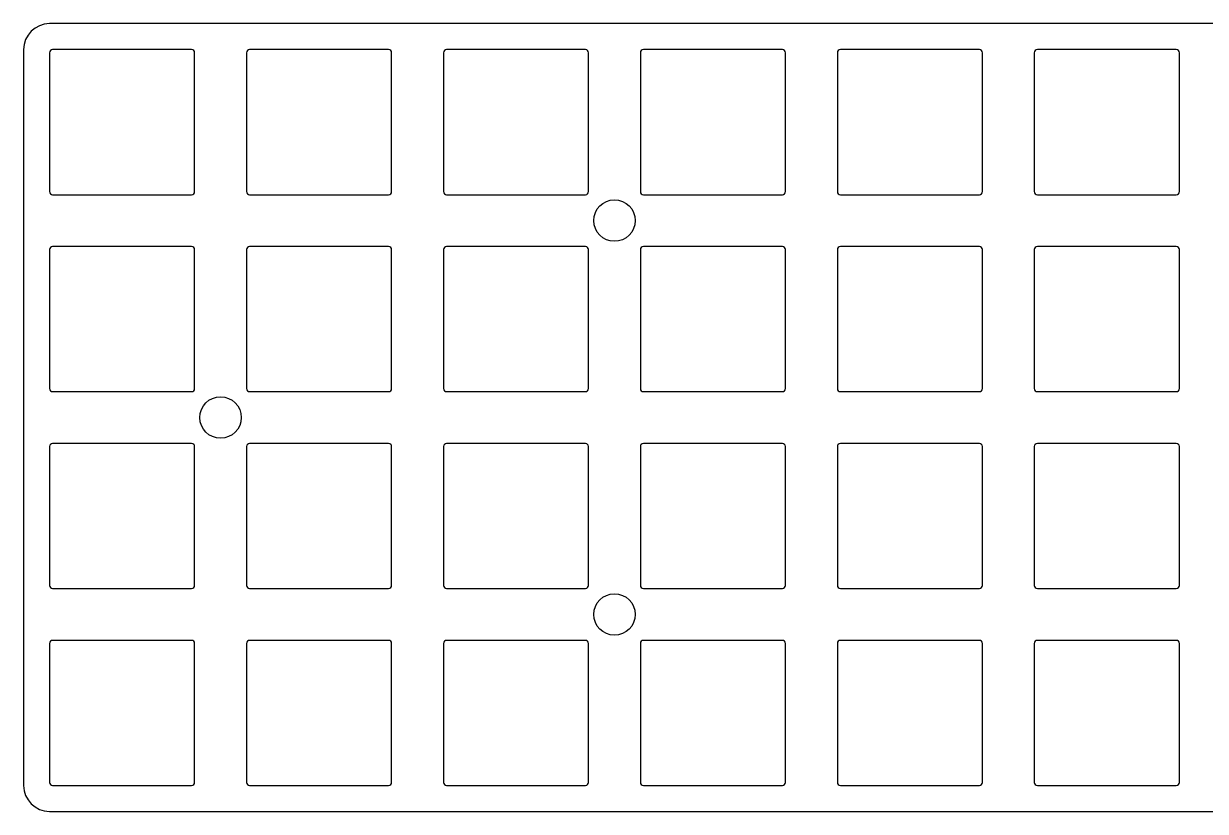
# Model space of a CAD drawing. Header units: inches. Extents: x 34 to 262, y -143 to -67.
# Drawn here: x 34.3 to 148.3, y -143.2 to -67.2 of the extents above; entities that cross this region are included whole.
import ezdxf

# ---------------------------------------------------------------- set-up
doc = ezdxf.new("R2010")
doc.units = ezdxf.units.IN
doc.header["$MEASUREMENT"] = 0
doc.layers.add('Layer 1', color=7, linetype='Continuous')

# ---------------------------------------------------------------- blocks, each defined once
blk = doc.blocks.new('block 2')
at = {"layer": 'Layer 1', "color": 7, "lineweight": 25}
blk.add_open_spline([(37.14, -126.73), (36.98, -126.73), (36.84, -126.86), (36.84, -127.03)], degree=3, dxfattribs=at)
blk = doc.blocks.new('block 3')
at = {"layer": 'Layer 1', "color": 7, "lineweight": 25}
blk.add_open_spline([(50.84, -127.03), (50.84, -126.86), (50.71, -126.73), (50.54, -126.73)], degree=3, dxfattribs=at)
blk = doc.blocks.new('block 4')
at = {"layer": 'Layer 1', "color": 7, "lineweight": 25}
blk.add_open_spline([(50.54, -140.73), (50.71, -140.73), (50.84, -140.59), (50.84, -140.43)], degree=3, dxfattribs=at)
blk = doc.blocks.new('block 5')
at = {"layer": 'Layer 1', "color": 7, "lineweight": 25}
blk.add_open_spline([(36.84, -140.43), (36.84, -140.59), (36.98, -140.73), (37.14, -140.73)], degree=3, dxfattribs=at)
blk = doc.blocks.new('block 6')
at = {"layer": 'Layer 1', "color": 7, "lineweight": 25}
blk.add_lwpolyline([(50.54, -126.73), (37.14, -126.73)], dxfattribs=at)
blk = doc.blocks.new('block 7')
at = {"layer": 'Layer 1', "color": 7, "lineweight": 25}
blk.add_lwpolyline([(36.84, -127.03), (36.84, -140.43)], dxfattribs=at)
blk = doc.blocks.new('block 8')
at = {"layer": 'Layer 1', "color": 7, "lineweight": 25}
blk.add_lwpolyline([(37.14, -140.73), (50.54, -140.73)], dxfattribs=at)
blk = doc.blocks.new('block 9')
at = {"layer": 'Layer 1', "color": 7, "lineweight": 25}
blk.add_lwpolyline([(50.84, -140.43), (50.84, -127.03)], dxfattribs=at)
blk = doc.blocks.new('block 10')
at = {"layer": 'Layer 1', "color": 7, "lineweight": 25}
blk.add_open_spline([(56.14, -126.73), (55.98, -126.73), (55.84, -126.86), (55.84, -127.03)], degree=3, dxfattribs=at)
blk = doc.blocks.new('block 11')
at = {"layer": 'Layer 1', "color": 7, "lineweight": 25}
blk.add_open_spline([(69.84, -127.03), (69.84, -126.86), (69.71, -126.73), (69.54, -126.73)], degree=3, dxfattribs=at)
blk = doc.blocks.new('block 12')
at = {"layer": 'Layer 1', "color": 7, "lineweight": 25}
blk.add_open_spline([(69.54, -140.73), (69.71, -140.73), (69.84, -140.59), (69.84, -140.43)], degree=3, dxfattribs=at)
blk = doc.blocks.new('block 13')
at = {"layer": 'Layer 1', "color": 7, "lineweight": 25}
blk.add_open_spline([(55.84, -140.43), (55.84, -140.59), (55.98, -140.73), (56.14, -140.73)], degree=3, dxfattribs=at)
blk = doc.blocks.new('block 14')
at = {"layer": 'Layer 1', "color": 7, "lineweight": 25}
blk.add_lwpolyline([(69.54, -126.73), (56.14, -126.73)], dxfattribs=at)
blk = doc.blocks.new('block 15')
at = {"layer": 'Layer 1', "color": 7, "lineweight": 25}
blk.add_lwpolyline([(55.84, -127.03), (55.84, -140.43)], dxfattribs=at)
blk = doc.blocks.new('block 16')
at = {"layer": 'Layer 1', "color": 7, "lineweight": 25}
blk.add_lwpolyline([(56.14, -140.73), (69.54, -140.73)], dxfattribs=at)
blk = doc.blocks.new('block 17')
at = {"layer": 'Layer 1', "color": 7, "lineweight": 25}
blk.add_lwpolyline([(69.84, -140.43), (69.84, -127.03)], dxfattribs=at)
blk = doc.blocks.new('block 18')
at = {"layer": 'Layer 1', "color": 7, "lineweight": 25}
blk.add_open_spline([(75.14, -126.73), (74.98, -126.73), (74.84, -126.86), (74.84, -127.03)], degree=3, dxfattribs=at)
blk = doc.blocks.new('block 19')
at = {"layer": 'Layer 1', "color": 7, "lineweight": 25}
blk.add_open_spline([(88.84, -127.03), (88.84, -126.86), (88.71, -126.73), (88.54, -126.73)], degree=3, dxfattribs=at)
blk = doc.blocks.new('block 20')
at = {"layer": 'Layer 1', "color": 7, "lineweight": 25}
blk.add_open_spline([(88.54, -140.73), (88.71, -140.73), (88.84, -140.59), (88.84, -140.43)], degree=3, dxfattribs=at)
blk = doc.blocks.new('block 21')
at = {"layer": 'Layer 1', "color": 7, "lineweight": 25}
blk.add_open_spline([(74.84, -140.43), (74.84, -140.59), (74.98, -140.73), (75.14, -140.73)], degree=3, dxfattribs=at)
blk = doc.blocks.new('block 22')
at = {"layer": 'Layer 1', "color": 7, "lineweight": 25}
blk.add_lwpolyline([(88.54, -126.73), (75.14, -126.73)], dxfattribs=at)
blk = doc.blocks.new('block 23')
at = {"layer": 'Layer 1', "color": 7, "lineweight": 25}
blk.add_lwpolyline([(74.84, -127.03), (74.84, -140.43)], dxfattribs=at)
blk = doc.blocks.new('block 24')
at = {"layer": 'Layer 1', "color": 7, "lineweight": 25}
blk.add_lwpolyline([(75.14, -140.73), (88.54, -140.73)], dxfattribs=at)
blk = doc.blocks.new('block 25')
at = {"layer": 'Layer 1', "color": 7, "lineweight": 25}
blk.add_lwpolyline([(88.84, -140.43), (88.84, -127.03)], dxfattribs=at)
blk = doc.blocks.new('block 26')
at = {"layer": 'Layer 1', "color": 7, "lineweight": 25}
blk.add_open_spline([(94.14, -126.73), (93.98, -126.73), (93.84, -126.86), (93.84, -127.03)], degree=3, dxfattribs=at)
blk = doc.blocks.new('block 27')
at = {"layer": 'Layer 1', "color": 7, "lineweight": 25}
blk.add_open_spline([(107.84, -127.03), (107.84, -126.86), (107.71, -126.73), (107.54, -126.73)], degree=3, dxfattribs=at)
blk = doc.blocks.new('block 28')
at = {"layer": 'Layer 1', "color": 7, "lineweight": 25}
blk.add_open_spline([(107.54, -140.73), (107.71, -140.73), (107.84, -140.59), (107.84, -140.43)], degree=3, dxfattribs=at)
blk = doc.blocks.new('block 29')
at = {"layer": 'Layer 1', "color": 7, "lineweight": 25}
blk.add_open_spline([(93.84, -140.43), (93.84, -140.59), (93.98, -140.73), (94.14, -140.73)], degree=3, dxfattribs=at)
blk = doc.blocks.new('block 30')
at = {"layer": 'Layer 1', "color": 7, "lineweight": 25}
blk.add_lwpolyline([(107.54, -126.73), (94.14, -126.73)], dxfattribs=at)
blk = doc.blocks.new('block 31')
at = {"layer": 'Layer 1', "color": 7, "lineweight": 25}
blk.add_lwpolyline([(93.84, -127.03), (93.84, -140.43)], dxfattribs=at)
blk = doc.blocks.new('block 32')
at = {"layer": 'Layer 1', "color": 7, "lineweight": 25}
blk.add_lwpolyline([(94.14, -140.73), (107.54, -140.73)], dxfattribs=at)
blk = doc.blocks.new('block 33')
at = {"layer": 'Layer 1', "color": 7, "lineweight": 25}
blk.add_lwpolyline([(107.84, -140.43), (107.84, -127.03)], dxfattribs=at)
blk = doc.blocks.new('block 34')
at = {"layer": 'Layer 1', "color": 7, "lineweight": 25}
blk.add_open_spline([(113.14, -126.73), (112.98, -126.73), (112.84, -126.86), (112.84, -127.03)], degree=3, dxfattribs=at)
blk = doc.blocks.new('block 35')
at = {"layer": 'Layer 1', "color": 7, "lineweight": 25}
blk.add_open_spline([(126.84, -127.03), (126.84, -126.86), (126.71, -126.73), (126.54, -126.73)], degree=3, dxfattribs=at)
blk = doc.blocks.new('block 36')
at = {"layer": 'Layer 1', "color": 7, "lineweight": 25}
blk.add_open_spline([(126.54, -140.73), (126.71, -140.73), (126.84, -140.59), (126.84, -140.43)], degree=3, dxfattribs=at)
blk = doc.blocks.new('block 37')
at = {"layer": 'Layer 1', "color": 7, "lineweight": 25}
blk.add_open_spline([(112.84, -140.43), (112.84, -140.59), (112.98, -140.73), (113.14, -140.73)], degree=3, dxfattribs=at)
blk = doc.blocks.new('block 38')
at = {"layer": 'Layer 1', "color": 7, "lineweight": 25}
blk.add_lwpolyline([(126.54, -126.73), (113.14, -126.73)], dxfattribs=at)
blk = doc.blocks.new('block 39')
at = {"layer": 'Layer 1', "color": 7, "lineweight": 25}
blk.add_lwpolyline([(112.84, -127.03), (112.84, -140.43)], dxfattribs=at)
blk = doc.blocks.new('block 40')
at = {"layer": 'Layer 1', "color": 7, "lineweight": 25}
blk.add_lwpolyline([(113.14, -140.73), (126.54, -140.73)], dxfattribs=at)
blk = doc.blocks.new('block 41')
at = {"layer": 'Layer 1', "color": 7, "lineweight": 25}
blk.add_lwpolyline([(126.84, -140.43), (126.84, -127.03)], dxfattribs=at)
blk = doc.blocks.new('block 82')
at = {"layer": 'Layer 1', "color": 7, "lineweight": 25}
blk.add_open_spline([(37.14, -107.73), (36.98, -107.73), (36.84, -107.86), (36.84, -108.03)], degree=3, dxfattribs=at)
blk = doc.blocks.new('block 83')
at = {"layer": 'Layer 1', "color": 7, "lineweight": 25}
blk.add_open_spline([(50.84, -108.03), (50.84, -107.86), (50.71, -107.73), (50.54, -107.73)], degree=3, dxfattribs=at)
blk = doc.blocks.new('block 84')
at = {"layer": 'Layer 1', "color": 7, "lineweight": 25}
blk.add_open_spline([(50.54, -121.73), (50.71, -121.73), (50.84, -121.59), (50.84, -121.43)], degree=3, dxfattribs=at)
blk = doc.blocks.new('block 85')
at = {"layer": 'Layer 1', "color": 7, "lineweight": 25}
blk.add_open_spline([(36.84, -121.43), (36.84, -121.59), (36.98, -121.73), (37.14, -121.73)], degree=3, dxfattribs=at)
blk = doc.blocks.new('block 86')
at = {"layer": 'Layer 1', "color": 7, "lineweight": 25}
blk.add_lwpolyline([(50.54, -107.73), (37.14, -107.73)], dxfattribs=at)
blk = doc.blocks.new('block 87')
at = {"layer": 'Layer 1', "color": 7, "lineweight": 25}
blk.add_lwpolyline([(36.84, -108.03), (36.84, -121.43)], dxfattribs=at)
blk = doc.blocks.new('block 88')
at = {"layer": 'Layer 1', "color": 7, "lineweight": 25}
blk.add_lwpolyline([(37.14, -121.73), (50.54, -121.73)], dxfattribs=at)
blk = doc.blocks.new('block 89')
at = {"layer": 'Layer 1', "color": 7, "lineweight": 25}
blk.add_lwpolyline([(50.84, -121.43), (50.84, -108.03)], dxfattribs=at)
blk = doc.blocks.new('block 90')
at = {"layer": 'Layer 1', "color": 7, "lineweight": 25}
blk.add_open_spline([(56.14, -107.73), (55.98, -107.73), (55.84, -107.86), (55.84, -108.03)], degree=3, dxfattribs=at)
blk = doc.blocks.new('block 91')
at = {"layer": 'Layer 1', "color": 7, "lineweight": 25}
blk.add_open_spline([(69.84, -108.03), (69.84, -107.86), (69.71, -107.73), (69.54, -107.73)], degree=3, dxfattribs=at)
blk = doc.blocks.new('block 92')
at = {"layer": 'Layer 1', "color": 7, "lineweight": 25}
blk.add_open_spline([(69.54, -121.73), (69.71, -121.73), (69.84, -121.59), (69.84, -121.43)], degree=3, dxfattribs=at)
blk = doc.blocks.new('block 93')
at = {"layer": 'Layer 1', "color": 7, "lineweight": 25}
blk.add_open_spline([(55.84, -121.43), (55.84, -121.59), (55.98, -121.73), (56.14, -121.73)], degree=3, dxfattribs=at)
blk = doc.blocks.new('block 94')
at = {"layer": 'Layer 1', "color": 7, "lineweight": 25}
blk.add_lwpolyline([(69.54, -107.73), (56.14, -107.73)], dxfattribs=at)
blk = doc.blocks.new('block 95')
at = {"layer": 'Layer 1', "color": 7, "lineweight": 25}
blk.add_lwpolyline([(55.84, -108.03), (55.84, -121.43)], dxfattribs=at)
blk = doc.blocks.new('block 96')
at = {"layer": 'Layer 1', "color": 7, "lineweight": 25}
blk.add_lwpolyline([(56.14, -121.73), (69.54, -121.73)], dxfattribs=at)
blk = doc.blocks.new('block 97')
at = {"layer": 'Layer 1', "color": 7, "lineweight": 25}
blk.add_lwpolyline([(69.84, -121.43), (69.84, -108.03)], dxfattribs=at)
blk = doc.blocks.new('block 98')
at = {"layer": 'Layer 1', "color": 7, "lineweight": 25}
blk.add_open_spline([(75.14, -107.73), (74.98, -107.73), (74.84, -107.86), (74.84, -108.03)], degree=3, dxfattribs=at)
blk = doc.blocks.new('block 99')
at = {"layer": 'Layer 1', "color": 7, "lineweight": 25}
blk.add_open_spline([(88.84, -108.03), (88.84, -107.86), (88.71, -107.73), (88.54, -107.73)], degree=3, dxfattribs=at)
blk = doc.blocks.new('block 100')
at = {"layer": 'Layer 1', "color": 7, "lineweight": 25}
blk.add_open_spline([(88.54, -121.73), (88.71, -121.73), (88.84, -121.59), (88.84, -121.43)], degree=3, dxfattribs=at)
blk = doc.blocks.new('block 101')
at = {"layer": 'Layer 1', "color": 7, "lineweight": 25}
blk.add_open_spline([(74.84, -121.43), (74.84, -121.59), (74.98, -121.73), (75.14, -121.73)], degree=3, dxfattribs=at)
blk = doc.blocks.new('block 102')
at = {"layer": 'Layer 1', "color": 7, "lineweight": 25}
blk.add_lwpolyline([(88.54, -107.73), (75.14, -107.73)], dxfattribs=at)
blk = doc.blocks.new('block 103')
at = {"layer": 'Layer 1', "color": 7, "lineweight": 25}
blk.add_lwpolyline([(74.84, -108.03), (74.84, -121.43)], dxfattribs=at)
blk = doc.blocks.new('block 104')
at = {"layer": 'Layer 1', "color": 7, "lineweight": 25}
blk.add_lwpolyline([(75.14, -121.73), (88.54, -121.73)], dxfattribs=at)
blk = doc.blocks.new('block 105')
at = {"layer": 'Layer 1', "color": 7, "lineweight": 25}
blk.add_lwpolyline([(88.84, -121.43), (88.84, -108.03)], dxfattribs=at)
blk = doc.blocks.new('block 106')
at = {"layer": 'Layer 1', "color": 7, "lineweight": 25}
blk.add_open_spline([(94.14, -107.73), (93.98, -107.73), (93.84, -107.86), (93.84, -108.03)], degree=3, dxfattribs=at)
blk = doc.blocks.new('block 107')
at = {"layer": 'Layer 1', "color": 7, "lineweight": 25}
blk.add_open_spline([(107.84, -108.03), (107.84, -107.86), (107.71, -107.73), (107.54, -107.73)], degree=3, dxfattribs=at)
blk = doc.blocks.new('block 108')
at = {"layer": 'Layer 1', "color": 7, "lineweight": 25}
blk.add_open_spline([(107.54, -121.73), (107.71, -121.73), (107.84, -121.59), (107.84, -121.43)], degree=3, dxfattribs=at)
blk = doc.blocks.new('block 109')
at = {"layer": 'Layer 1', "color": 7, "lineweight": 25}
blk.add_open_spline([(93.84, -121.43), (93.84, -121.59), (93.98, -121.73), (94.14, -121.73)], degree=3, dxfattribs=at)
blk = doc.blocks.new('block 110')
at = {"layer": 'Layer 1', "color": 7, "lineweight": 25}
blk.add_lwpolyline([(107.54, -107.73), (94.14, -107.73)], dxfattribs=at)
blk = doc.blocks.new('block 111')
at = {"layer": 'Layer 1', "color": 7, "lineweight": 25}
blk.add_lwpolyline([(93.84, -108.03), (93.84, -121.43)], dxfattribs=at)
blk = doc.blocks.new('block 112')
at = {"layer": 'Layer 1', "color": 7, "lineweight": 25}
blk.add_lwpolyline([(94.14, -121.73), (107.54, -121.73)], dxfattribs=at)
blk = doc.blocks.new('block 113')
at = {"layer": 'Layer 1', "color": 7, "lineweight": 25}
blk.add_lwpolyline([(107.84, -121.43), (107.84, -108.03)], dxfattribs=at)
blk = doc.blocks.new('block 114')
at = {"layer": 'Layer 1', "color": 7, "lineweight": 25}
blk.add_open_spline([(113.14, -107.73), (112.98, -107.73), (112.84, -107.86), (112.84, -108.03)], degree=3, dxfattribs=at)
blk = doc.blocks.new('block 115')
at = {"layer": 'Layer 1', "color": 7, "lineweight": 25}
blk.add_open_spline([(126.84, -108.03), (126.84, -107.86), (126.71, -107.73), (126.54, -107.73)], degree=3, dxfattribs=at)
blk = doc.blocks.new('block 116')
at = {"layer": 'Layer 1', "color": 7, "lineweight": 25}
blk.add_open_spline([(126.54, -121.73), (126.71, -121.73), (126.84, -121.59), (126.84, -121.43)], degree=3, dxfattribs=at)
blk = doc.blocks.new('block 117')
at = {"layer": 'Layer 1', "color": 7, "lineweight": 25}
blk.add_open_spline([(112.84, -121.43), (112.84, -121.59), (112.98, -121.73), (113.14, -121.73)], degree=3, dxfattribs=at)
blk = doc.blocks.new('block 118')
at = {"layer": 'Layer 1', "color": 7, "lineweight": 25}
blk.add_lwpolyline([(126.54, -107.73), (113.14, -107.73)], dxfattribs=at)
blk = doc.blocks.new('block 119')
at = {"layer": 'Layer 1', "color": 7, "lineweight": 25}
blk.add_lwpolyline([(112.84, -108.03), (112.84, -121.43)], dxfattribs=at)
blk = doc.blocks.new('block 120')
at = {"layer": 'Layer 1', "color": 7, "lineweight": 25}
blk.add_lwpolyline([(113.14, -121.73), (126.54, -121.73)], dxfattribs=at)
blk = doc.blocks.new('block 121')
at = {"layer": 'Layer 1', "color": 7, "lineweight": 25}
blk.add_lwpolyline([(126.84, -121.43), (126.84, -108.03)], dxfattribs=at)
blk = doc.blocks.new('block 122')
at = {"layer": 'Layer 1', "color": 7, "lineweight": 25}
blk.add_open_spline([(132.14, -107.73), (131.98, -107.73), (131.84, -107.86), (131.84, -108.03)], degree=3, dxfattribs=at)
blk = doc.blocks.new('block 123')
at = {"layer": 'Layer 1', "color": 7, "lineweight": 25}
blk.add_open_spline([(145.84, -108.03), (145.84, -107.86), (145.71, -107.73), (145.54, -107.73)], degree=3, dxfattribs=at)
blk = doc.blocks.new('block 124')
at = {"layer": 'Layer 1', "color": 7, "lineweight": 25}
blk.add_open_spline([(145.54, -121.73), (145.71, -121.73), (145.84, -121.59), (145.84, -121.43)], degree=3, dxfattribs=at)
blk = doc.blocks.new('block 125')
at = {"layer": 'Layer 1', "color": 7, "lineweight": 25}
blk.add_open_spline([(131.84, -121.43), (131.84, -121.59), (131.98, -121.73), (132.14, -121.73)], degree=3, dxfattribs=at)
blk = doc.blocks.new('block 126')
at = {"layer": 'Layer 1', "color": 7, "lineweight": 25}
blk.add_lwpolyline([(145.54, -107.73), (132.14, -107.73)], dxfattribs=at)
blk = doc.blocks.new('block 127')
at = {"layer": 'Layer 1', "color": 7, "lineweight": 25}
blk.add_lwpolyline([(131.84, -108.03), (131.84, -121.43)], dxfattribs=at)
blk = doc.blocks.new('block 128')
at = {"layer": 'Layer 1', "color": 7, "lineweight": 25}
blk.add_lwpolyline([(132.14, -121.73), (145.54, -121.73)], dxfattribs=at)
blk = doc.blocks.new('block 129')
at = {"layer": 'Layer 1', "color": 7, "lineweight": 25}
blk.add_lwpolyline([(145.84, -121.43), (145.84, -108.03)], dxfattribs=at)
blk = doc.blocks.new('block 178')
at = {"layer": 'Layer 1', "color": 7, "lineweight": 25}
blk.add_open_spline([(37.14, -69.73), (36.98, -69.73), (36.84, -69.86), (36.84, -70.03)], degree=3, dxfattribs=at)
blk = doc.blocks.new('block 179')
at = {"layer": 'Layer 1', "color": 7, "lineweight": 25}
blk.add_open_spline([(50.84, -70.03), (50.84, -69.86), (50.71, -69.73), (50.54, -69.73)], degree=3, dxfattribs=at)
blk = doc.blocks.new('block 180')
at = {"layer": 'Layer 1', "color": 7, "lineweight": 25}
blk.add_open_spline([(50.54, -83.73), (50.71, -83.73), (50.84, -83.59), (50.84, -83.43)], degree=3, dxfattribs=at)
blk = doc.blocks.new('block 181')
at = {"layer": 'Layer 1', "color": 7, "lineweight": 25}
blk.add_open_spline([(36.84, -83.43), (36.84, -83.59), (36.98, -83.73), (37.14, -83.73)], degree=3, dxfattribs=at)
blk = doc.blocks.new('block 182')
at = {"layer": 'Layer 1', "color": 7, "lineweight": 25}
blk.add_lwpolyline([(50.54, -69.73), (37.14, -69.73)], dxfattribs=at)
blk = doc.blocks.new('block 183')
at = {"layer": 'Layer 1', "color": 7, "lineweight": 25}
blk.add_lwpolyline([(36.84, -70.03), (36.84, -83.43)], dxfattribs=at)
blk = doc.blocks.new('block 184')
at = {"layer": 'Layer 1', "color": 7, "lineweight": 25}
blk.add_lwpolyline([(37.14, -83.73), (50.54, -83.73)], dxfattribs=at)
blk = doc.blocks.new('block 185')
at = {"layer": 'Layer 1', "color": 7, "lineweight": 25}
blk.add_lwpolyline([(50.84, -83.43), (50.84, -70.03)], dxfattribs=at)
blk = doc.blocks.new('block 186')
at = {"layer": 'Layer 1', "color": 7, "lineweight": 25}
blk.add_open_spline([(56.14, -69.73), (55.98, -69.73), (55.84, -69.86), (55.84, -70.03)], degree=3, dxfattribs=at)
blk = doc.blocks.new('block 187')
at = {"layer": 'Layer 1', "color": 7, "lineweight": 25}
blk.add_open_spline([(69.84, -70.03), (69.84, -69.86), (69.71, -69.73), (69.54, -69.73)], degree=3, dxfattribs=at)
blk = doc.blocks.new('block 188')
at = {"layer": 'Layer 1', "color": 7, "lineweight": 25}
blk.add_open_spline([(69.54, -83.73), (69.71, -83.73), (69.84, -83.59), (69.84, -83.43)], degree=3, dxfattribs=at)
blk = doc.blocks.new('block 189')
at = {"layer": 'Layer 1', "color": 7, "lineweight": 25}
blk.add_open_spline([(55.84, -83.43), (55.84, -83.59), (55.98, -83.73), (56.14, -83.73)], degree=3, dxfattribs=at)
blk = doc.blocks.new('block 190')
at = {"layer": 'Layer 1', "color": 7, "lineweight": 25}
blk.add_lwpolyline([(69.54, -69.73), (56.14, -69.73)], dxfattribs=at)
blk = doc.blocks.new('block 191')
at = {"layer": 'Layer 1', "color": 7, "lineweight": 25}
blk.add_lwpolyline([(55.84, -70.03), (55.84, -83.43)], dxfattribs=at)
blk = doc.blocks.new('block 192')
at = {"layer": 'Layer 1', "color": 7, "lineweight": 25}
blk.add_lwpolyline([(56.14, -83.73), (69.54, -83.73)], dxfattribs=at)
blk = doc.blocks.new('block 193')
at = {"layer": 'Layer 1', "color": 7, "lineweight": 25}
blk.add_lwpolyline([(69.84, -83.43), (69.84, -70.03)], dxfattribs=at)
blk = doc.blocks.new('block 194')
at = {"layer": 'Layer 1', "color": 7, "lineweight": 25}
blk.add_open_spline([(75.14, -69.73), (74.98, -69.73), (74.84, -69.86), (74.84, -70.03)], degree=3, dxfattribs=at)
blk = doc.blocks.new('block 195')
at = {"layer": 'Layer 1', "color": 7, "lineweight": 25}
blk.add_open_spline([(88.84, -70.03), (88.84, -69.86), (88.71, -69.73), (88.54, -69.73)], degree=3, dxfattribs=at)
blk = doc.blocks.new('block 196')
at = {"layer": 'Layer 1', "color": 7, "lineweight": 25}
blk.add_open_spline([(88.54, -83.73), (88.71, -83.73), (88.84, -83.59), (88.84, -83.43)], degree=3, dxfattribs=at)
blk = doc.blocks.new('block 197')
at = {"layer": 'Layer 1', "color": 7, "lineweight": 25}
blk.add_open_spline([(74.84, -83.43), (74.84, -83.59), (74.98, -83.73), (75.14, -83.73)], degree=3, dxfattribs=at)
blk = doc.blocks.new('block 198')
at = {"layer": 'Layer 1', "color": 7, "lineweight": 25}
blk.add_lwpolyline([(88.54, -69.73), (75.14, -69.73)], dxfattribs=at)
blk = doc.blocks.new('block 199')
at = {"layer": 'Layer 1', "color": 7, "lineweight": 25}
blk.add_lwpolyline([(74.84, -70.03), (74.84, -83.43)], dxfattribs=at)
blk = doc.blocks.new('block 200')
at = {"layer": 'Layer 1', "color": 7, "lineweight": 25}
blk.add_lwpolyline([(75.14, -83.73), (88.54, -83.73)], dxfattribs=at)
blk = doc.blocks.new('block 201')
at = {"layer": 'Layer 1', "color": 7, "lineweight": 25}
blk.add_lwpolyline([(88.84, -83.43), (88.84, -70.03)], dxfattribs=at)
blk = doc.blocks.new('block 202')
at = {"layer": 'Layer 1', "color": 7, "lineweight": 25}
blk.add_open_spline([(94.14, -69.73), (93.98, -69.73), (93.84, -69.86), (93.84, -70.03)], degree=3, dxfattribs=at)
blk = doc.blocks.new('block 203')
at = {"layer": 'Layer 1', "color": 7, "lineweight": 25}
blk.add_open_spline([(107.84, -70.03), (107.84, -69.86), (107.71, -69.73), (107.54, -69.73)], degree=3, dxfattribs=at)
blk = doc.blocks.new('block 204')
at = {"layer": 'Layer 1', "color": 7, "lineweight": 25}
blk.add_open_spline([(107.54, -83.73), (107.71, -83.73), (107.84, -83.59), (107.84, -83.43)], degree=3, dxfattribs=at)
blk = doc.blocks.new('block 205')
at = {"layer": 'Layer 1', "color": 7, "lineweight": 25}
blk.add_open_spline([(93.84, -83.43), (93.84, -83.59), (93.98, -83.73), (94.14, -83.73)], degree=3, dxfattribs=at)
blk = doc.blocks.new('block 206')
at = {"layer": 'Layer 1', "color": 7, "lineweight": 25}
blk.add_lwpolyline([(107.54, -69.73), (94.14, -69.73)], dxfattribs=at)
blk = doc.blocks.new('block 207')
at = {"layer": 'Layer 1', "color": 7, "lineweight": 25}
blk.add_lwpolyline([(93.84, -70.03), (93.84, -83.43)], dxfattribs=at)
blk = doc.blocks.new('block 208')
at = {"layer": 'Layer 1', "color": 7, "lineweight": 25}
blk.add_lwpolyline([(94.14, -83.73), (107.54, -83.73)], dxfattribs=at)
blk = doc.blocks.new('block 209')
at = {"layer": 'Layer 1', "color": 7, "lineweight": 25}
blk.add_lwpolyline([(107.84, -83.43), (107.84, -70.03)], dxfattribs=at)
blk = doc.blocks.new('block 210')
at = {"layer": 'Layer 1', "color": 7, "lineweight": 25}
blk.add_open_spline([(113.14, -69.73), (112.98, -69.73), (112.84, -69.86), (112.84, -70.03)], degree=3, dxfattribs=at)
blk = doc.blocks.new('block 211')
at = {"layer": 'Layer 1', "color": 7, "lineweight": 25}
blk.add_open_spline([(126.84, -70.03), (126.84, -69.86), (126.71, -69.73), (126.54, -69.73)], degree=3, dxfattribs=at)
blk = doc.blocks.new('block 212')
at = {"layer": 'Layer 1', "color": 7, "lineweight": 25}
blk.add_open_spline([(126.54, -83.73), (126.71, -83.73), (126.84, -83.59), (126.84, -83.43)], degree=3, dxfattribs=at)
blk = doc.blocks.new('block 213')
at = {"layer": 'Layer 1', "color": 7, "lineweight": 25}
blk.add_open_spline([(112.84, -83.43), (112.84, -83.59), (112.98, -83.73), (113.14, -83.73)], degree=3, dxfattribs=at)
blk = doc.blocks.new('block 214')
at = {"layer": 'Layer 1', "color": 7, "lineweight": 25}
blk.add_lwpolyline([(126.54, -69.73), (113.14, -69.73)], dxfattribs=at)
blk = doc.blocks.new('block 215')
at = {"layer": 'Layer 1', "color": 7, "lineweight": 25}
blk.add_lwpolyline([(112.84, -70.03), (112.84, -83.43)], dxfattribs=at)
blk = doc.blocks.new('block 216')
at = {"layer": 'Layer 1', "color": 7, "lineweight": 25}
blk.add_lwpolyline([(113.14, -83.73), (126.54, -83.73)], dxfattribs=at)
blk = doc.blocks.new('block 217')
at = {"layer": 'Layer 1', "color": 7, "lineweight": 25}
blk.add_lwpolyline([(126.84, -83.43), (126.84, -70.03)], dxfattribs=at)
blk = doc.blocks.new('block 218')
at = {"layer": 'Layer 1', "color": 7, "lineweight": 25}
blk.add_open_spline([(132.14, -69.73), (131.98, -69.73), (131.84, -69.86), (131.84, -70.03)], degree=3, dxfattribs=at)
blk = doc.blocks.new('block 219')
at = {"layer": 'Layer 1', "color": 7, "lineweight": 25}
blk.add_open_spline([(145.84, -70.03), (145.84, -69.86), (145.71, -69.73), (145.54, -69.73)], degree=3, dxfattribs=at)
blk = doc.blocks.new('block 220')
at = {"layer": 'Layer 1', "color": 7, "lineweight": 25}
blk.add_open_spline([(145.54, -83.73), (145.71, -83.73), (145.84, -83.59), (145.84, -83.43)], degree=3, dxfattribs=at)
blk = doc.blocks.new('block 221')
at = {"layer": 'Layer 1', "color": 7, "lineweight": 25}
blk.add_open_spline([(131.84, -83.43), (131.84, -83.59), (131.98, -83.73), (132.14, -83.73)], degree=3, dxfattribs=at)
blk = doc.blocks.new('block 222')
at = {"layer": 'Layer 1', "color": 7, "lineweight": 25}
blk.add_lwpolyline([(145.54, -69.73), (132.14, -69.73)], dxfattribs=at)
blk = doc.blocks.new('block 223')
at = {"layer": 'Layer 1', "color": 7, "lineweight": 25}
blk.add_lwpolyline([(131.84, -70.03), (131.84, -83.43)], dxfattribs=at)
blk = doc.blocks.new('block 224')
at = {"layer": 'Layer 1', "color": 7, "lineweight": 25}
blk.add_lwpolyline([(132.14, -83.73), (145.54, -83.73)], dxfattribs=at)
blk = doc.blocks.new('block 225')
at = {"layer": 'Layer 1', "color": 7, "lineweight": 25}
blk.add_lwpolyline([(145.84, -83.43), (145.84, -70.03)], dxfattribs=at)
blk = doc.blocks.new('block 274')
at = {"layer": 'Layer 1', "color": 7, "lineweight": 25}
blk.add_open_spline([(37.14, -88.73), (36.98, -88.73), (36.84, -88.86), (36.84, -89.03)], degree=3, dxfattribs=at)
blk = doc.blocks.new('block 275')
at = {"layer": 'Layer 1', "color": 7, "lineweight": 25}
blk.add_open_spline([(50.84, -89.03), (50.84, -88.86), (50.71, -88.73), (50.54, -88.73)], degree=3, dxfattribs=at)
blk = doc.blocks.new('block 276')
at = {"layer": 'Layer 1', "color": 7, "lineweight": 25}
blk.add_open_spline([(50.54, -102.73), (50.71, -102.73), (50.84, -102.59), (50.84, -102.43)], degree=3, dxfattribs=at)
blk = doc.blocks.new('block 277')
at = {"layer": 'Layer 1', "color": 7, "lineweight": 25}
blk.add_open_spline([(36.84, -102.43), (36.84, -102.59), (36.98, -102.73), (37.14, -102.73)], degree=3, dxfattribs=at)
blk = doc.blocks.new('block 278')
at = {"layer": 'Layer 1', "color": 7, "lineweight": 25}
blk.add_lwpolyline([(50.54, -88.73), (37.14, -88.73)], dxfattribs=at)
blk = doc.blocks.new('block 279')
at = {"layer": 'Layer 1', "color": 7, "lineweight": 25}
blk.add_lwpolyline([(36.84, -89.03), (36.84, -102.43)], dxfattribs=at)
blk = doc.blocks.new('block 280')
at = {"layer": 'Layer 1', "color": 7, "lineweight": 25}
blk.add_lwpolyline([(37.14, -102.73), (50.54, -102.73)], dxfattribs=at)
blk = doc.blocks.new('block 281')
at = {"layer": 'Layer 1', "color": 7, "lineweight": 25}
blk.add_lwpolyline([(50.84, -102.43), (50.84, -89.03)], dxfattribs=at)
blk = doc.blocks.new('block 282')
at = {"layer": 'Layer 1', "color": 7, "lineweight": 25}
blk.add_open_spline([(56.14, -88.73), (55.98, -88.73), (55.84, -88.86), (55.84, -89.03)], degree=3, dxfattribs=at)
blk = doc.blocks.new('block 283')
at = {"layer": 'Layer 1', "color": 7, "lineweight": 25}
blk.add_open_spline([(69.84, -89.03), (69.84, -88.86), (69.71, -88.73), (69.54, -88.73)], degree=3, dxfattribs=at)
blk = doc.blocks.new('block 284')
at = {"layer": 'Layer 1', "color": 7, "lineweight": 25}
blk.add_open_spline([(69.54, -102.73), (69.71, -102.73), (69.84, -102.59), (69.84, -102.43)], degree=3, dxfattribs=at)
blk = doc.blocks.new('block 285')
at = {"layer": 'Layer 1', "color": 7, "lineweight": 25}
blk.add_open_spline([(55.84, -102.43), (55.84, -102.59), (55.98, -102.73), (56.14, -102.73)], degree=3, dxfattribs=at)
blk = doc.blocks.new('block 286')
at = {"layer": 'Layer 1', "color": 7, "lineweight": 25}
blk.add_lwpolyline([(69.54, -88.73), (56.14, -88.73)], dxfattribs=at)
blk = doc.blocks.new('block 287')
at = {"layer": 'Layer 1', "color": 7, "lineweight": 25}
blk.add_lwpolyline([(55.84, -89.03), (55.84, -102.43)], dxfattribs=at)
blk = doc.blocks.new('block 288')
at = {"layer": 'Layer 1', "color": 7, "lineweight": 25}
blk.add_lwpolyline([(56.14, -102.73), (69.54, -102.73)], dxfattribs=at)
blk = doc.blocks.new('block 289')
at = {"layer": 'Layer 1', "color": 7, "lineweight": 25}
blk.add_lwpolyline([(69.84, -102.43), (69.84, -89.03)], dxfattribs=at)
blk = doc.blocks.new('block 290')
at = {"layer": 'Layer 1', "color": 7, "lineweight": 25}
blk.add_open_spline([(75.14, -88.73), (74.98, -88.73), (74.84, -88.86), (74.84, -89.03)], degree=3, dxfattribs=at)
blk = doc.blocks.new('block 291')
at = {"layer": 'Layer 1', "color": 7, "lineweight": 25}
blk.add_open_spline([(88.84, -89.03), (88.84, -88.86), (88.71, -88.73), (88.54, -88.73)], degree=3, dxfattribs=at)
blk = doc.blocks.new('block 292')
at = {"layer": 'Layer 1', "color": 7, "lineweight": 25}
blk.add_open_spline([(88.54, -102.73), (88.71, -102.73), (88.84, -102.59), (88.84, -102.43)], degree=3, dxfattribs=at)
blk = doc.blocks.new('block 293')
at = {"layer": 'Layer 1', "color": 7, "lineweight": 25}
blk.add_open_spline([(74.84, -102.43), (74.84, -102.59), (74.98, -102.73), (75.14, -102.73)], degree=3, dxfattribs=at)
blk = doc.blocks.new('block 294')
at = {"layer": 'Layer 1', "color": 7, "lineweight": 25}
blk.add_lwpolyline([(88.54, -88.73), (75.14, -88.73)], dxfattribs=at)
blk = doc.blocks.new('block 295')
at = {"layer": 'Layer 1', "color": 7, "lineweight": 25}
blk.add_lwpolyline([(74.84, -89.03), (74.84, -102.43)], dxfattribs=at)
blk = doc.blocks.new('block 296')
at = {"layer": 'Layer 1', "color": 7, "lineweight": 25}
blk.add_lwpolyline([(75.14, -102.73), (88.54, -102.73)], dxfattribs=at)
blk = doc.blocks.new('block 297')
at = {"layer": 'Layer 1', "color": 7, "lineweight": 25}
blk.add_lwpolyline([(88.84, -102.43), (88.84, -89.03)], dxfattribs=at)
blk = doc.blocks.new('block 298')
at = {"layer": 'Layer 1', "color": 7, "lineweight": 25}
blk.add_open_spline([(94.14, -88.73), (93.98, -88.73), (93.84, -88.86), (93.84, -89.03)], degree=3, dxfattribs=at)
blk = doc.blocks.new('block 299')
at = {"layer": 'Layer 1', "color": 7, "lineweight": 25}
blk.add_open_spline([(107.84, -89.03), (107.84, -88.86), (107.71, -88.73), (107.54, -88.73)], degree=3, dxfattribs=at)
blk = doc.blocks.new('block 300')
at = {"layer": 'Layer 1', "color": 7, "lineweight": 25}
blk.add_open_spline([(107.54, -102.73), (107.71, -102.73), (107.84, -102.59), (107.84, -102.43)], degree=3, dxfattribs=at)
blk = doc.blocks.new('block 301')
at = {"layer": 'Layer 1', "color": 7, "lineweight": 25}
blk.add_open_spline([(93.84, -102.43), (93.84, -102.59), (93.98, -102.73), (94.14, -102.73)], degree=3, dxfattribs=at)
blk = doc.blocks.new('block 302')
at = {"layer": 'Layer 1', "color": 7, "lineweight": 25}
blk.add_lwpolyline([(107.54, -88.73), (94.14, -88.73)], dxfattribs=at)
blk = doc.blocks.new('block 303')
at = {"layer": 'Layer 1', "color": 7, "lineweight": 25}
blk.add_lwpolyline([(93.84, -89.03), (93.84, -102.43)], dxfattribs=at)
blk = doc.blocks.new('block 304')
at = {"layer": 'Layer 1', "color": 7, "lineweight": 25}
blk.add_lwpolyline([(94.14, -102.73), (107.54, -102.73)], dxfattribs=at)
blk = doc.blocks.new('block 305')
at = {"layer": 'Layer 1', "color": 7, "lineweight": 25}
blk.add_lwpolyline([(107.84, -102.43), (107.84, -89.03)], dxfattribs=at)
blk = doc.blocks.new('block 306')
at = {"layer": 'Layer 1', "color": 7, "lineweight": 25}
blk.add_open_spline([(113.14, -88.73), (112.98, -88.73), (112.84, -88.86), (112.84, -89.03)], degree=3, dxfattribs=at)
blk = doc.blocks.new('block 307')
at = {"layer": 'Layer 1', "color": 7, "lineweight": 25}
blk.add_open_spline([(126.84, -89.03), (126.84, -88.86), (126.71, -88.73), (126.54, -88.73)], degree=3, dxfattribs=at)
blk = doc.blocks.new('block 308')
at = {"layer": 'Layer 1', "color": 7, "lineweight": 25}
blk.add_open_spline([(126.54, -102.73), (126.71, -102.73), (126.84, -102.59), (126.84, -102.43)], degree=3, dxfattribs=at)
blk = doc.blocks.new('block 309')
at = {"layer": 'Layer 1', "color": 7, "lineweight": 25}
blk.add_open_spline([(112.84, -102.43), (112.84, -102.59), (112.98, -102.73), (113.14, -102.73)], degree=3, dxfattribs=at)
blk = doc.blocks.new('block 310')
at = {"layer": 'Layer 1', "color": 7, "lineweight": 25}
blk.add_lwpolyline([(126.54, -88.73), (113.14, -88.73)], dxfattribs=at)
blk = doc.blocks.new('block 311')
at = {"layer": 'Layer 1', "color": 7, "lineweight": 25}
blk.add_lwpolyline([(112.84, -89.03), (112.84, -102.43)], dxfattribs=at)
blk = doc.blocks.new('block 312')
at = {"layer": 'Layer 1', "color": 7, "lineweight": 25}
blk.add_lwpolyline([(113.14, -102.73), (126.54, -102.73)], dxfattribs=at)
blk = doc.blocks.new('block 313')
at = {"layer": 'Layer 1', "color": 7, "lineweight": 25}
blk.add_lwpolyline([(126.84, -102.43), (126.84, -89.03)], dxfattribs=at)
blk = doc.blocks.new('block 314')
at = {"layer": 'Layer 1', "color": 7, "lineweight": 25}
blk.add_open_spline([(132.14, -88.73), (131.98, -88.73), (131.84, -88.86), (131.84, -89.03)], degree=3, dxfattribs=at)
blk = doc.blocks.new('block 315')
at = {"layer": 'Layer 1', "color": 7, "lineweight": 25}
blk.add_open_spline([(145.84, -89.03), (145.84, -88.86), (145.71, -88.73), (145.54, -88.73)], degree=3, dxfattribs=at)
blk = doc.blocks.new('block 316')
at = {"layer": 'Layer 1', "color": 7, "lineweight": 25}
blk.add_open_spline([(145.54, -102.73), (145.71, -102.73), (145.84, -102.59), (145.84, -102.43)], degree=3, dxfattribs=at)
blk = doc.blocks.new('block 317')
at = {"layer": 'Layer 1', "color": 7, "lineweight": 25}
blk.add_open_spline([(131.84, -102.43), (131.84, -102.59), (131.98, -102.73), (132.14, -102.73)], degree=3, dxfattribs=at)
blk = doc.blocks.new('block 318')
at = {"layer": 'Layer 1', "color": 7, "lineweight": 25}
blk.add_lwpolyline([(145.54, -88.73), (132.14, -88.73)], dxfattribs=at)
blk = doc.blocks.new('block 319')
at = {"layer": 'Layer 1', "color": 7, "lineweight": 25}
blk.add_lwpolyline([(131.84, -89.03), (131.84, -102.43)], dxfattribs=at)
blk = doc.blocks.new('block 320')
at = {"layer": 'Layer 1', "color": 7, "lineweight": 25}
blk.add_lwpolyline([(132.14, -102.73), (145.54, -102.73)], dxfattribs=at)
blk = doc.blocks.new('block 321')
at = {"layer": 'Layer 1', "color": 7, "lineweight": 25}
blk.add_lwpolyline([(145.84, -102.43), (145.84, -89.03)], dxfattribs=at)
blk = doc.blocks.new('block 370')
at = {"layer": 'Layer 1', "color": 7, "lineweight": 25}
blk.add_open_spline([(36.84, -67.23), (35.46, -67.23), (34.34, -68.35), (34.34, -69.73)], degree=3, dxfattribs=at)
blk = doc.blocks.new('block 373')
at = {"layer": 'Layer 1', "color": 7, "lineweight": 25}
blk.add_open_spline([(34.34, -140.73), (34.34, -142.11), (35.46, -143.23), (36.84, -143.23)], degree=3, dxfattribs=at)
blk = doc.blocks.new('block 374')
at = {"layer": 'Layer 1', "color": 7, "lineweight": 25}
blk.add_lwpolyline([(259.84, -67.23), (36.84, -67.23)], dxfattribs=at)
blk = doc.blocks.new('block 375')
at = {"layer": 'Layer 1', "color": 7, "lineweight": 25}
blk.add_lwpolyline([(34.34, -69.73), (34.34, -140.73)], dxfattribs=at)
blk = doc.blocks.new('block 376')
at = {"layer": 'Layer 1', "color": 7, "lineweight": 25}
blk.add_lwpolyline([(36.84, -143.23), (259.84, -143.23)], dxfattribs=at)
blk = doc.blocks.new('block 378')
at = {"layer": 'Layer 1', "color": 7, "lineweight": 25}
blk.add_open_spline([(55.34, -105.23), (55.34, -104.12), (54.45, -103.23), (53.34, -103.23), (52.24, -103.23), (51.34, -104.12), (51.34, -105.23), (51.34, -106.33), (52.24, -107.23), (53.34, -107.23), (54.45, -107.23), (55.34, -106.33), (55.34, -105.23), (55.34, -105.23), (55.34, -105.23), (55.34, -105.23)], degree=3, knots=[0, 0, 0, 0, 1, 1, 1, 2, 2, 2, 3, 3, 3, 4, 4, 4, 5, 5, 5, 5], dxfattribs=at)
blk = doc.blocks.new('block 379')
at = {"layer": 'Layer 1', "color": 7, "lineweight": 25}
blk.add_open_spline([(93.34, -86.23), (93.34, -85.12), (92.45, -84.23), (91.34, -84.23), (90.24, -84.23), (89.34, -85.12), (89.34, -86.23), (89.34, -87.33), (90.24, -88.23), (91.34, -88.23), (92.45, -88.23), (93.34, -87.33), (93.34, -86.23), (93.34, -86.23), (93.34, -86.23), (93.34, -86.23)], degree=3, knots=[0, 0, 0, 0, 1, 1, 1, 2, 2, 2, 3, 3, 3, 4, 4, 4, 5, 5, 5, 5], dxfattribs=at)
blk = doc.blocks.new('block 380')
at = {"layer": 'Layer 1', "color": 7, "lineweight": 25}
blk.add_open_spline([(93.34, -124.23), (93.34, -123.12), (92.45, -122.23), (91.34, -122.23), (90.24, -122.23), (89.34, -123.12), (89.34, -124.23), (89.34, -125.33), (90.24, -126.23), (91.34, -126.23), (92.45, -126.23), (93.34, -125.33), (93.34, -124.23), (93.34, -124.23), (93.34, -124.23), (93.34, -124.23)], degree=3, knots=[0, 0, 0, 0, 1, 1, 1, 2, 2, 2, 3, 3, 3, 4, 4, 4, 5, 5, 5, 5], dxfattribs=at)
blk = doc.blocks.new('block 384')
at = {"layer": 'Layer 1', "color": 7, "lineweight": 25}
blk.add_open_spline([(132.14, -126.73), (131.98, -126.73), (131.84, -126.86), (131.84, -127.03)], degree=3, dxfattribs=at)
blk = doc.blocks.new('block 385')
at = {"layer": 'Layer 1', "color": 7, "lineweight": 25}
blk.add_open_spline([(145.84, -127.03), (145.84, -126.86), (145.71, -126.73), (145.54, -126.73)], degree=3, dxfattribs=at)
blk = doc.blocks.new('block 386')
at = {"layer": 'Layer 1', "color": 7, "lineweight": 25}
blk.add_open_spline([(145.54, -140.73), (145.71, -140.73), (145.84, -140.59), (145.84, -140.43)], degree=3, dxfattribs=at)
blk = doc.blocks.new('block 387')
at = {"layer": 'Layer 1', "color": 7, "lineweight": 25}
blk.add_open_spline([(131.84, -140.43), (131.84, -140.59), (131.98, -140.73), (132.14, -140.73)], degree=3, dxfattribs=at)
blk = doc.blocks.new('block 388')
at = {"layer": 'Layer 1', "color": 7, "lineweight": 25}
blk.add_lwpolyline([(145.54, -126.73), (132.14, -126.73)], dxfattribs=at)
blk = doc.blocks.new('block 389')
at = {"layer": 'Layer 1', "color": 7, "lineweight": 25}
blk.add_lwpolyline([(131.84, -127.03), (131.84, -140.43)], dxfattribs=at)
blk = doc.blocks.new('block 390')
at = {"layer": 'Layer 1', "color": 7, "lineweight": 25}
blk.add_lwpolyline([(132.14, -140.73), (145.54, -140.73)], dxfattribs=at)
blk = doc.blocks.new('block 391')
at = {"layer": 'Layer 1', "color": 7, "lineweight": 25}
blk.add_lwpolyline([(145.84, -140.43), (145.84, -127.03)], dxfattribs=at)

msp = doc.modelspace()

# ---------------------------------------------------------------- block references
at = {"layer": 'Layer 1'}
for name in ['block 370', 'block 374', 'block 375', 'block 178', 'block 183', 'block 182', 'block 179', 'block 185', 'block 186', 'block 191', 'block 190', 'block 187', 'block 193', 'block 194', 'block 199', 'block 198', 'block 195', 'block 201', 'block 202', 'block 207', 'block 206', 'block 203', 'block 209', 'block 210', 'block 215', 'block 214', 'block 211', 'block 217', 'block 218', 'block 223', 'block 222', 'block 219', 'block 225', 'block 181', 'block 184', 'block 180', 'block 189', 'block 192', 'block 188', 'block 197', 'block 200', 'block 196', 'block 379', 'block 205', 'block 208', 'block 204', 'block 213', 'block 216', 'block 212', 'block 221', 'block 224', 'block 220', 'block 274', 'block 278', 'block 275', 'block 282', 'block 286', 'block 283', 'block 290', 'block 294', 'block 291', 'block 298', 'block 302', 'block 299', 'block 306', 'block 310', 'block 307', 'block 314', 'block 318', 'block 315', 'block 279', 'block 281', 'block 287', 'block 289', 'block 295', 'block 297', 'block 303', 'block 305', 'block 311', 'block 313', 'block 319', 'block 321', 'block 277', 'block 276', 'block 285', 'block 284', 'block 293', 'block 292', 'block 301', 'block 300', 'block 309', 'block 308', 'block 317', 'block 316', 'block 280', 'block 378', 'block 288', 'block 296', 'block 304', 'block 312', 'block 320', 'block 82', 'block 87', 'block 86', 'block 83', 'block 89', 'block 90', 'block 95', 'block 94', 'block 91', 'block 97', 'block 98', 'block 103', 'block 102', 'block 99', 'block 105', 'block 106', 'block 111', 'block 110', 'block 107', 'block 113', 'block 114', 'block 119', 'block 118', 'block 115', 'block 121', 'block 122', 'block 127', 'block 126', 'block 123', 'block 129', 'block 85', 'block 88', 'block 84', 'block 93', 'block 96', 'block 92', 'block 101', 'block 104', 'block 100', 'block 109', 'block 112', 'block 108', 'block 117', 'block 120', 'block 116', 'block 125', 'block 128', 'block 124', 'block 380', 'block 2', 'block 7', 'block 6', 'block 3', 'block 9', 'block 10', 'block 15', 'block 14', 'block 11', 'block 17', 'block 18', 'block 23', 'block 22', 'block 19', 'block 25', 'block 26', 'block 31', 'block 30', 'block 27', 'block 33', 'block 34', 'block 39', 'block 38', 'block 35', 'block 41', 'block 384', 'block 389', 'block 388', 'block 385', 'block 391', 'block 373', 'block 5', 'block 8', 'block 4', 'block 13', 'block 16', 'block 12', 'block 21', 'block 24', 'block 20', 'block 29', 'block 32', 'block 28', 'block 37', 'block 40', 'block 36', 'block 387', 'block 390', 'block 386', 'block 376']:
    msp.add_blockref(name, (0, 0), dxfattribs=at)

doc.saveas('drawing.dxf')
